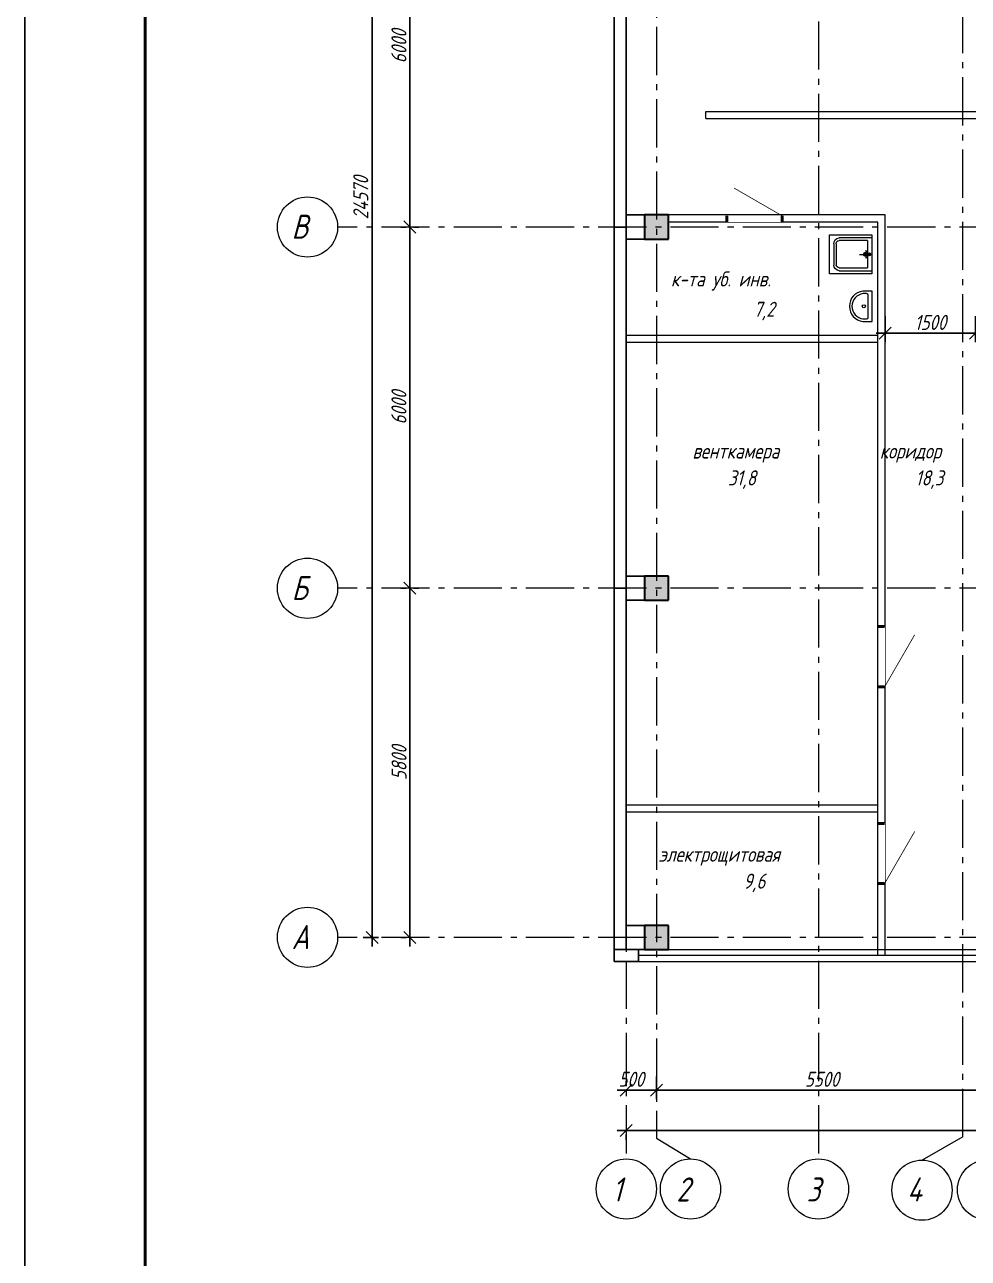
# Model space of a CAD drawing. Header units: millimetres. Extents: x 5341 to 134645, y 2795 to 129189.
# Drawn here: x 5341 to 21012, y 88831 to 109321 of the extents above; entities that cross this region are included whole.
import ezdxf

# ---------------------------------------------------------------- set-up
doc = ezdxf.new("R2010")
doc.units = ezdxf.units.MM
doc.linetypes.add('GOST2.303 6', pattern=[12, 8, -1.5, 1, -1.5])
doc.layers.get('Defpoints').update_dxf_attribs({"color": 1})
doc.layers.add('osi', color=1, linetype='GOST2.303 6', lineweight=15, plot=False)
doc.layers.add('razm', color=5, linetype='Continuous', lineweight=15, plot=False)
for name, color, linetype, lineweight in [('peregorodki', 7, 'Continuous', 20), ('АР_ДвериЗаполнение', 214, 'Continuous', 50), ('АР_Маскировка', 255, 'Continuous', 0), ('АР_ОкнаЗаполнение', 130, 'Continuous', 20), ('АР_Рамка', 7, 'Continuous', 30), ('АР_Сантех', 92, 'Continuous', 5), ('АР_Текст', 165, 'Continuous', 25), ('Колонны', 244, 'Continuous', 35), ('Сантех', 3, 'Continuous', 5), ('Стены', 170, 'Continuous', 30)]:
    doc.layers.add(name, color=color, linetype=linetype, lineweight=lineweight)
doc.styles.add('GOST 2.304', font='CS_Gost2304.shx', dxfattribs={"oblique": 15})
doc.styles.add('SPDS', font='SPDS.shx')
doc.styles.add('style2', font='CS_Gost2304.shx', dxfattribs={"oblique": 15})
doc.dimstyles.new('SPDS$0', dxfattribs={"dimscale": 100, "dimtxt": 2.5, "dimasz": 2, "dimexe": 1.5, "dimexo": 0.625, "dimgap": 0.5, "dimtad": 1, "dimdec": 0, "dimrnd": 0.001, "dimtxsty": 'SPDS', "dimblk": 'ARCHTICK', "dimcen": 2.5, "dimdle": 1.5, "dimadec": 0, "dimazin": 2, "dimtfac": 1, "dimtdec": 0, "dimtmove": 1, "dimatfit": 3, "dimfxl": 8, "dimtolj": 1, "dimtzin": 0, "dimarcsym": 0})

# ---------------------------------------------------------------- blocks, each defined once
blk = doc.blocks.new('*U10')
at = {"color": 7, "linetype": 'ByBlock', "true_color": 0xffffff}
blk.add_wipeout([(-920, -105), (0, -105), (0, 5), (-920, 5)], dxfattribs=at).dxf.layer = 'АР_Маскировка'
at = {"linetype": 'ByBlock', "lineweight": 50}
for p, q in [((-920, 0), (-920, -100)), ((0, 0), (0, -100))]:
    blk.add_line(p, q, dxfattribs=at)
at = {"layer": 'АР_ДвериЗаполнение', "lineweight": 13}
blk.add_lwpolyline([(0, 0, 12.3, 12.3, 0), (-797, 460, 0, 0, 0.145691), (-920, 6, 0, 0, 1.462159)], format="xyseb", dxfattribs=at)
blk = doc.blocks.new('*U11')
at = {"color": 7, "linetype": 'ByBlock', "true_color": 0xffffff}
blk.add_wipeout([(1000, -105), (0, -105), (0, 5), (1000, 5)], dxfattribs=at).dxf.layer = 'АР_Маскировка'
at = {"linetype": 'ByBlock', "lineweight": 50}
for p, q in [((0, 0), (0, -100)), ((1000, 0), (1000, -100))]:
    blk.add_line(p, q, dxfattribs=at)
at = {"layer": 'АР_ДвериЗаполнение', "lineweight": 13}
blk.add_lwpolyline([(0, 0, 13.3, 13.3, 0), (866, 500, 0, 0, -0.145691), (1000, 7, 0, 0, -1.462159)], format="xyseb", dxfattribs=at)
blk = doc.blocks.new('_Oblique')
at = {"color": 0, "linetype": 'ByBlock', "lineweight": -2}
blk.add_line((-0.5, -0.5), (0.5, 0.5), dxfattribs=at)
blk = doc.blocks.new('*D53')
at = {"layer": 'Defpoints', "color": 0, "ltscale": 100, "transparency": 16777216}
for p in [(19632, 104542), (21132, 104542), (19632, 104195)]:
    blk.add_point(p, dxfattribs=at)
at = {"layer": 'razm', "color": 0, "lineweight": -2, "ltscale": 100, "transparency": 16777216}
blk.add_line((19632, 104480), (19632, 104045), dxfattribs=at)
at = {"layer": 'razm', "color": 0, "linetype": 'ByBlock', "lineweight": -2, "ltscale": 100, "transparency": 16777216}
blk.add_line((21132, 104480), (21132, 104045), dxfattribs=at)
at = {"layer": 'razm', "color": 5, "lineweight": -2, "ltscale": 100, "transparency": 16777216}
blk.add_line((21282, 104195), (19482, 104195), dxfattribs=at)
at = {"layer": 'razm', "color": 5, "lineweight": -2, "ltscale": 100, "transparency": 16777216, "xscale": 200, "yscale": 200, "zscale": 200, "rotation": 180}
blk.add_blockref('_Oblique', (19632, 104195), dxfattribs=at)
at = {"layer": 'razm', "color": 5, "lineweight": -2, "ltscale": 100, "transparency": 16777216, "xscale": 200, "yscale": 200, "zscale": 200}
blk.add_blockref('_Oblique', (21132, 104195), dxfattribs=at)
at = {"layer": 'razm', "color": 5, "ltscale": 100, "transparency": 16777216, "insert": (20382, 104375), "char_height": 250, "attachment_point": 5, "style": 'style2'}
blk.add_mtext('\\A1;{\\Q15;1500}', dxfattribs=at)
blk = doc.blocks.new('*U18')
at = {"lineweight": 5}
for p, q in [((-172, 630), (178, 630)), ((-272, 0), (-272, 540)), ((-228, 70), (-228, 540)), ((-172, 590), (177, 590)), ((222, 540), (222, 70)), ((272, 540), (272, 0)), ((-228, 70), (222, 70)), ((0, 35), (-65, 100)), ((-48, 95), (-60, 83)), ((0, 200), (0, 0)), ((0, 35), (65, 100)), ((64, 85), (52, 97))]:
    blk.add_line(p, q, dxfattribs=at)
blk.add_lwpolyline([(-322, 700), (-322, 0), (322, 0), (322, 700)], close=True, dxfattribs=at)
for centre, radius in [((0, 109), 30), ((0, 109), 20), ((0, 35), 20)]:
    blk.add_circle(centre, radius, dxfattribs=at)
for centre, radius, start, end in [((-174, 532), 98.4, 88.8814, 175.093), ((175, 532), 98.3, 4.838, 88.2494), ((-177, 540), 50.4, 84.7047, 179.8273), ((172, 540), 50.5, 0.2404, 83.7507)]:
    blk.add_arc(centre, radius, start, end, dxfattribs=at)
blk = doc.blocks.new('UM4')
at = {"layer": 'Сантех'}
for p, q in [((0, 3), (0, -3)), ((1.85, 3), (0, 3)), ((1.81762, 2.5), (1.1, 2.5)), ((0.8, 2.2), (0.8, -2.2)), ((0, -3), (1.85, -3)), ((1.1, -2.5), (1.81762, -2.5))]:
    blk.add_line(p, q, dxfattribs=at)
blk.add_circle((1.65, 0), 0.3, dxfattribs=at)
for centre, radius, start, end in [((1.1, 2.2), 0.3, 90, 180), ((1.47689, 0), 2.52311, 277.0894705, 82.9105295), ((1.47689, 0), 3.02311, 277.0894726, 82.9105274), ((1.1, -2.2), 0.3, 180, 270)]:
    blk.add_arc(centre, radius, start, end, dxfattribs=at)
blk = doc.blocks.new('*D74')
at = {"layer": 'Defpoints', "color": 0, "ltscale": 100, "transparency": 16777216}
for p in [(11215, 118730), (11113, 94160), (11282, 94160)]:
    blk.add_point(p, dxfattribs=at)
at = {"layer": 'razm', "color": 5, "lineweight": -2, "ltscale": 100, "transparency": 16777216}
blk.add_line((11113, 118880), (11113, 94010), dxfattribs=at)
at = {"layer": 'razm', "color": 0, "linetype": 'ByBlock', "lineweight": -2, "ltscale": 100, "transparency": 16777216}
blk.add_line((11153, 118730), (10963, 118730), dxfattribs=at)
at = {"layer": 'razm', "color": 0, "lineweight": -2, "ltscale": 100, "transparency": 16777216}
blk.add_line((11219, 94160), (10963, 94160), dxfattribs=at)
at = {"layer": 'razm', "color": 5, "lineweight": -2, "ltscale": 100, "transparency": 16777216, "xscale": 200, "yscale": 200, "zscale": 200}
for p, rotation in [((11113, 118730), 90), ((11113, 94160), 270)]:
    blk.add_blockref('_Oblique', p, dxfattribs=dict(at, rotation=rotation))
at = {"layer": 'razm', "color": 5, "ltscale": 100, "transparency": 16777216, "insert": (10923, 106445), "char_height": 250, "attachment_point": 5, "rotation": 90, "style": 'style2'}
blk.add_mtext('\\A1;24570', dxfattribs=at)
blk = doc.blocks.new('*D78')
at = {"layer": 'Defpoints', "color": 0, "ltscale": 100, "transparency": 16777216}
for p in [(11738, 111960), (11738, 105960), (11738, 105960)]:
    blk.add_point(p, dxfattribs=at)
at = {"layer": 'razm', "color": 5, "lineweight": -2, "ltscale": 100, "transparency": 16777216}
blk.add_line((11738, 112110), (11738, 105810), dxfattribs=at)
at = {"layer": 'razm', "color": 0, "linetype": 'ByBlock', "lineweight": -2, "ltscale": 100, "transparency": 16777216}
blk.add_line((11801, 111960), (11888, 111960), dxfattribs=at)
at = {"layer": 'razm', "color": 0, "lineweight": -2, "ltscale": 100, "transparency": 16777216}
blk.add_line((11676, 105960), (11588, 105960), dxfattribs=at)
at = {"layer": 'razm', "color": 5, "lineweight": -2, "ltscale": 100, "transparency": 16777216, "xscale": 200, "yscale": 200, "zscale": 200}
for p, rotation in [((11738, 111960), 90), ((11738, 105960), 270)]:
    blk.add_blockref('_Oblique', p, dxfattribs=dict(at, rotation=rotation))
at = {"layer": 'razm', "color": 5, "ltscale": 100, "transparency": 16777216, "insert": (11556, 108960), "char_height": 250, "attachment_point": 5, "rotation": 90, "style": 'style2'}
blk.add_mtext('\\A1;6000', dxfattribs=at)
blk = doc.blocks.new('*D79')
at = {"layer": 'Defpoints', "color": 0, "ltscale": 100, "transparency": 16777216}
for p in [(11738, 105960), (11738, 99960), (11738, 99960)]:
    blk.add_point(p, dxfattribs=at)
at = {"layer": 'razm', "color": 5, "lineweight": -2, "ltscale": 100, "transparency": 16777216}
blk.add_line((11738, 106110), (11738, 99810), dxfattribs=at)
at = {"layer": 'razm', "color": 0, "linetype": 'ByBlock', "lineweight": -2, "ltscale": 100, "transparency": 16777216}
blk.add_line((11801, 105960), (11888, 105960), dxfattribs=at)
at = {"layer": 'razm', "color": 0, "lineweight": -2, "ltscale": 100, "transparency": 16777216}
blk.add_line((11676, 99960), (11588, 99960), dxfattribs=at)
at = {"layer": 'razm', "color": 5, "lineweight": -2, "ltscale": 100, "transparency": 16777216, "xscale": 200, "yscale": 200, "zscale": 200}
for p, rotation in [((11738, 105960), 90), ((11738, 99960), 270)]:
    blk.add_blockref('_Oblique', p, dxfattribs=dict(at, rotation=rotation))
at = {"layer": 'razm', "color": 5, "ltscale": 100, "transparency": 16777216, "insert": (11556, 102960), "char_height": 250, "attachment_point": 5, "rotation": 90, "style": 'style2'}
blk.add_mtext('\\A1;6000', dxfattribs=at)
blk = doc.blocks.new('*D80')
at = {"layer": 'Defpoints', "color": 0, "ltscale": 100, "transparency": 16777216}
for p in [(11738, 99960), (11739, 94160), (11739, 94160)]:
    blk.add_point(p, dxfattribs=at)
at = {"layer": 'razm', "color": 5, "lineweight": -2, "ltscale": 100, "transparency": 16777216}
blk.add_line((11739, 100110), (11739, 94010), dxfattribs=at)
at = {"layer": 'razm', "color": 0, "linetype": 'ByBlock', "lineweight": -2, "ltscale": 100, "transparency": 16777216}
blk.add_line((11801, 99960), (11889, 99960), dxfattribs=at)
at = {"layer": 'razm', "color": 0, "lineweight": -2, "ltscale": 100, "transparency": 16777216}
blk.add_line((11677, 94160), (11589, 94160), dxfattribs=at)
at = {"layer": 'razm', "color": 5, "lineweight": -2, "ltscale": 100, "transparency": 16777216, "xscale": 200, "yscale": 200, "zscale": 200}
for p, rotation in [((11739, 99960), 90), ((11739, 94160), 270)]:
    blk.add_blockref('_Oblique', p, dxfattribs=dict(at, rotation=rotation))
at = {"layer": 'razm', "color": 5, "ltscale": 100, "transparency": 16777216, "insert": (11559, 97060), "char_height": 250, "attachment_point": 5, "rotation": 90, "style": 'style2'}
blk.add_mtext('\\A1;5800', dxfattribs=at)
blk = doc.blocks.new('*D84')
at = {"layer": 'Defpoints', "color": 0, "ltscale": 100, "transparency": 16777216}
for p in [(15332, 90952), (57332, 90952), (57332, 90952)]:
    blk.add_point(p, dxfattribs=at)
at = {"layer": 'razm', "color": 0, "lineweight": -2, "ltscale": 100, "transparency": 16777216}
blk.add_line((57332, 91015), (57332, 91102), dxfattribs=at)
at = {"layer": 'razm', "color": 5, "lineweight": -2, "ltscale": 100, "transparency": 16777216}
blk.add_line((15182, 90952), (57482, 90952), dxfattribs=at)
at = {"layer": 'razm', "color": 0, "linetype": 'ByBlock', "lineweight": -2, "ltscale": 100, "transparency": 16777216}
blk.add_line((15332, 90890), (15332, 90802), dxfattribs=at)
at = {"layer": 'razm', "color": 5, "lineweight": -2, "ltscale": 100, "transparency": 16777216, "xscale": 200, "yscale": 200, "zscale": 200, "rotation": 180}
blk.add_blockref('_Oblique', (15332, 90952), dxfattribs=at)
at = {"layer": 'razm', "color": 5, "lineweight": -2, "ltscale": 100, "transparency": 16777216, "xscale": 200, "yscale": 200, "zscale": 200}
blk.add_blockref('_Oblique', (57332, 90952), dxfattribs=at)
at = {"layer": 'razm', "color": 5, "ltscale": 100, "transparency": 16777216, "insert": (36332, 91137), "char_height": 250, "attachment_point": 5, "style": 'style2'}
blk.add_mtext('\\A1;42000', dxfattribs=at)
blk = doc.blocks.new('*D70')
at = {"layer": 'Defpoints', "color": 0, "ltscale": 100, "transparency": 16777216}
for p in [(15832, 91915), (21332, 91915), (15832, 91625)]:
    blk.add_point(p, dxfattribs=at)
at = {"layer": 'peregorodki', "color": 5, "lineweight": -2, "ltscale": 100, "transparency": 16777216}
for p, q in [((15832, 91853), (15832, 91475)), ((21482, 91625), (15682, 91625))]:
    blk.add_line(p, q, dxfattribs=at)
at = {"layer": 'peregorodki', "color": 5, "linetype": 'ByBlock', "lineweight": -2, "ltscale": 100, "transparency": 16777216}
blk.add_line((21332, 91853), (21332, 91475), dxfattribs=at)
at = {"layer": 'peregorodki', "color": 5, "lineweight": -2, "ltscale": 100, "transparency": 16777216, "xscale": 200, "yscale": 200, "zscale": 200, "rotation": 180}
blk.add_blockref('_Oblique', (15832, 91625), dxfattribs=at)
at = {"layer": 'peregorodki', "color": 5, "lineweight": -2, "ltscale": 100, "transparency": 16777216, "xscale": 200, "yscale": 200, "zscale": 200}
blk.add_blockref('_Oblique', (21332, 91625), dxfattribs=at)
at = {"layer": 'peregorodki', "color": 5, "ltscale": 100, "transparency": 16777216, "insert": (18582, 91805), "char_height": 250, "attachment_point": 5, "style": 'style2'}
blk.add_mtext('\\A1;5500', dxfattribs=at)
blk = doc.blocks.new('*D71')
at = {"layer": 'Defpoints', "color": 0, "ltscale": 100, "transparency": 16777216}
for p in [(15832, 91915), (15332, 91625), (15332, 91625)]:
    blk.add_point(p, dxfattribs=at)
at = {"layer": 'peregorodki', "color": 5, "linetype": 'ByBlock', "lineweight": -2, "ltscale": 100, "transparency": 16777216}
blk.add_line((15832, 91853), (15832, 91475), dxfattribs=at)
at = {"layer": 'peregorodki', "color": 5, "lineweight": -2, "ltscale": 100, "transparency": 16777216}
for p, q in [((15982, 91625), (15182, 91625)), ((15332, 91688), (15332, 91775))]:
    blk.add_line(p, q, dxfattribs=at)
at = {"layer": 'peregorodki', "color": 5, "lineweight": -2, "ltscale": 100, "transparency": 16777216, "xscale": 200, "yscale": 200, "zscale": 200, "rotation": 180}
blk.add_blockref('_Oblique', (15332, 91625), dxfattribs=at)
at = {"layer": 'peregorodki', "color": 5, "lineweight": -2, "ltscale": 100, "transparency": 16777216, "xscale": 200, "yscale": 200, "zscale": 200}
blk.add_blockref('_Oblique', (15832, 91625), dxfattribs=at)
at = {"layer": 'peregorodki', "color": 5, "ltscale": 100, "transparency": 16777216, "insert": (15414, 91805), "char_height": 250, "attachment_point": 5, "style": 'style2'}
blk.add_mtext('\\A1;500', dxfattribs=at)

msp = doc.modelspace()

# ---------------------------------------------------------------- linework, layer by layer
at = {"layer": 'Defpoints', "ltscale": 100}
msp.add_line((5341.3, 129189), (5341.3, 52741), dxfattribs=at)
at = {"layer": 'osi', "ltscale": 100}
for p, q in [((15332.3, 121373.8), (15332.3, 90483)), ((18522.3, 121373.8), (18522.3, 90483)), ((20922.3, 90846.5), (20922.3, 120987)), ((15832.3, 112882.5), (15832.3, 90825)), ((58865.7, 99959.8), (10538.5, 99959.8)), ((58865.7, 94160.2), (10538.5, 94160.2)), ((15832.3, 90825), (16397.8, 90483)), ((20922.3, 90846.5), (20243.3, 90463))]:
    msp.add_line(p, q, dxfattribs=at)
at = {"layer": 'osi', "linetype": 'Continuous', "ltscale": 100}
for centre in [(10038.5, 105959.8), (10038.5, 99959.8), (10038.5, 94162.3), (15332.3, 89983), (16397.8, 89983), (18522.3, 89983), (20243.3, 89963), (21332.3, 89968)]:
    msp.add_circle(centre, 500, dxfattribs=at)
at = {"layer": 'peregorodki', "ltscale": 100}
for p, q in [((16652, 107879.8), (29545.8, 107879.8)), ((16652, 107759.8), (16652, 107879.8)), ((16652, 107759.8), (29545.8, 107759.8)), ((19632.3, 106159.8), (16032.3, 106159.8)), ((19632.3, 93859.8), (19632.3, 106159.8)), ((19512.3, 106039.8), (16032.3, 106039.8)), ((19512.3, 93859.8), (19512.3, 106039.8)), ((19512.3, 104159.8), (15332.3, 104159.8)), ((19512.3, 104039.8), (15332.3, 104039.8)), ((19512.3, 96359.8), (15332.3, 96359.8)), ((19512.3, 96239.8), (15332.3, 96239.8))]:
    msp.add_line(p, q, dxfattribs=at)
at = {"layer": 'АР_ОкнаЗаполнение', "ltscale": 100}
for p, q in [((15532.3, 93959.8), (21332.3, 93959.8)), ((57132.3, 93859.8), (15532.3, 93859.8)), ((15532.3, 93759.8), (21332.3, 93759.8))]:
    msp.add_line(p, q, dxfattribs=at)
at = {"layer": 'АР_Рамка'}
msp.add_line((5341.3, 68565.7), (5341.3, 127965.7), dxfattribs=at)
at = {"layer": 'АР_Рамка', "lineweight": 50}
msp.add_lwpolyline([(67841.3, 69065.7), (7341.3, 69065.7), (7341.3, 127465.7), (67841.3, 127465.7), (67841.3, 69065.7)], close=True, dxfattribs=at)
at = {"layer": 'Колонны', "color": 0}
for p, q in [((16032.3, 106159.8), (15632.3, 106159.8)), ((15632.3, 106159.8), (15632.3, 105759.8)), ((16032.3, 105759.8), (16032.3, 106159.8)), ((15632.3, 105759.8), (16032.3, 105759.8)), ((16032.3, 100159.8), (15632.3, 100159.8)), ((15632.3, 100159.8), (15632.3, 99759.8)), ((16032.3, 99759.8), (16032.3, 100159.8)), ((15632.3, 99759.8), (16032.3, 99759.8)), ((16032.3, 94359.8), (15632.3, 94359.8)), ((15632.3, 94359.8), (15632.3, 93959.8)), ((16032.3, 93959.8), (16032.3, 94359.8)), ((15632.3, 93959.8), (16032.3, 93959.8))]:
    msp.add_line(p, q, dxfattribs=at)
at = {"layer": 'Колонны', "ltscale": 100}
for points in [[(16032.3, 106159.8), (16032.3, 105759.8), (15632.3, 106159.8), (15632.3, 105759.8)], [(16032.3, 100159.8), (16032.3, 99759.8), (15632.3, 100159.8), (15632.3, 99759.8)], [(16032.3, 94359.8), (16032.3, 93959.8), (15632.3, 94359.8), (15632.3, 93959.8)]]:
    msp.add_solid(points, dxfattribs=at)
at = {"layer": 'Стены', "color": 0, "ltscale": 100}
for p, q in [((15132.3, 111959.8), (15132.3, 105959.8)), ((15332.3, 111959.8), (15332.3, 105959.8)), ((15632.3, 106159.8), (15332.3, 106159.8)), ((15132.3, 105959.8), (15132.3, 99959.8)), ((15332.3, 105959.8), (15132.3, 105959.8)), ((15332.3, 105959.8), (15332.3, 99959.8)), ((15632.3, 105759.8), (15332.3, 105759.8)), ((15632.3, 100159.8), (15332.3, 100159.8)), ((15132.3, 99959.8), (15132.3, 93959.8)), ((15332.3, 99959.8), (15132.3, 99959.8)), ((15332.3, 99959.8), (15332.3, 93959.8)), ((15632.3, 99759.8), (15332.3, 99759.8)), ((15632.3, 94359.8), (15332.3, 94359.8)), ((15132.3, 93959.8), (15132.3, 93759.8)), ((15532.3, 93959.8), (15132.3, 93959.8)), ((15632.3, 93959.8), (15332.3, 93959.8)), ((15532.3, 93959.8), (15532.3, 93759.8)), ((15532.3, 93759.8), (15132.3, 93759.8))]:
    msp.add_line(p, q, dxfattribs=at)

# ---------------------------------------------------------------- block references
at = {"layer": 'АР_Сантех', "ltscale": 3, "xscale": -1, "rotation": 90}
msp.add_blockref('*U18', (19407.3, 105506), dxfattribs=at)
at = {"layer": 'АР_Сантех', "lineweight": 30, "xscale": 84, "yscale": 84, "zscale": 84, "rotation": 180}
msp.add_blockref('UM4', (19415.7, 104643.8), dxfattribs=at)

# ---------------------------------------------------------------- texts
at = {"layer": 'osi', "color": 7, "lineweight": 25, "style": 'GOST 2.304', "oblique": 15}
for s, p in [('В', (9774.5, 105764.6)), ('Б', (9774.5, 99764.6)), ('А', (9774.5, 93967.1)), ('1', (15099.2, 89774.9)), ('2', (16164.7, 89774.9)), ('3', (18327.2, 89774.9)), ('4', (19995.2, 89774.9))]:
    msp.add_text(s, height=400, dxfattribs=at).set_placement(p)
at = {"layer": 'АР_Текст', "lineweight": 25, "style": 'GOST 2.304', "oblique": 15}
for s, p in [('к-та уб. инв.', (16073.8, 104972.1)), ('7,2', (17446.1, 104468.6)), ('венткамера', (16430.1, 102114.6)), ('коридор', (19542.1, 102114.6)), ('31,8', (17021.6, 101668.1)), ('18,3', (20133.6, 101668.1)), ('электрощитовая', (15870.6, 95418.1)), ('9,6', (17277.1, 94970.6))]:
    msp.add_text(s, height=250, dxfattribs=at).set_placement(p)

# ---------------------------------------------------------------- dimensions: what is measured, and where the dimension line sits
at = {"layer": 'peregorodki', "ltscale": 100}
dim = msp.add_linear_dim(base=(15332.3, 91625), p1=(15832.3, 91915), p2=(15332.3, 91625), dimstyle='SPDS$0', override={"dimscale": 100, "dimtxsty": 'style2', "dimblk": 'Oblique', "dimclrd": 5, "dimclre": 5, "dimclrt": 5}, dxfattribs=at)
dim.commit()
dim.dimension.update_dxf_attribs({"geometry": '*D71', "text_midpoint": (15414.5, 91625), "dimtype": 128})
dim = msp.add_linear_dim(base=(15832.3, 91625), p1=(21332.3, 91915), p2=(15832.3, 91915), dimstyle='SPDS$0', override={"dimscale": 100, "dimtxsty": 'style2', "dimblk": 'Oblique', "dimclrd": 5, "dimclre": 5, "dimclrt": 5}, dxfattribs=at)
dim.commit()
dim.dimension.update_dxf_attribs({"geometry": '*D70', "text_midpoint": (18582.3, 91805.2)})
at = {"layer": 'razm', "ltscale": 100}
for base, p1, p2, picture, middle in [((11113.3, 94160.2), (11215.3, 118729.8), (11281.5, 94160.2), '*D74', (10923.5, 106445)), ((11738.5, 105959.8), (11738.5, 111959.8), (11738.5, 105959.8), '*D78', (11556.3, 108959.8)), ((11738.5, 99959.8), (11738.5, 105959.8), (11738.5, 99959.8), '*D79', (11556.3, 102959.8)), ((11739.5, 94160.2), (11738.5, 99959.8), (11739.5, 94160.2), '*D80', (11559.3, 97060))]:
    dim = msp.add_linear_dim(base=base, p1=p1, p2=p2, angle=270, dimstyle='SPDS$0', override={"dimscale": 100, "dimtxsty": 'style2', "dimblk": 'Oblique', "dimclrd": 5, "dimclrt": 5}, dxfattribs=at)
    dim.commit()
    dim.dimension.update_dxf_attribs({"geometry": picture, "text_midpoint": middle})
dim = msp.add_linear_dim(base=(19632.3, 104194.5), p1=(21132.3, 104542), p2=(19632.3, 104542), angle=180, text='{\\Q15;<>}', dimstyle='SPDS$0', override={"dimscale": 100, "dimtxsty": 'style2', "dimblk": 'Oblique', "dimclrd": 5, "dimclrt": 5}, dxfattribs=at)
dim.commit()
dim.dimension.update_dxf_attribs({"geometry": '*D53', "text_midpoint": (20382.3, 104374.7)})
dim = msp.add_linear_dim(base=(57332.3, 90952), p1=(15332.3, 90952), p2=(57332.3, 90952), dimstyle='SPDS$0', override={"dimscale": 100, "dimtxsty": 'style2', "dimblk": 'Oblique', "dimclrd": 5, "dimclrt": 5}, dxfattribs=at)
dim.commit()
dim.dimension.update_dxf_attribs({"geometry": '*D84', "text_midpoint": (36332.3, 91136.7)})

# ---------------------------------------------------------------- next in the draw order: block references
at = {"layer": 'АР_ДвериЗаполнение', "ltscale": 100}
msp.add_blockref('*U10', (17919.7, 106146.5), dxfattribs=at)
at = {"layer": 'АР_ДвериЗаполнение', "ltscale": 100, "xscale": -1, "rotation": 270}
for p in [(19622.3, 98323), (19622.3, 95055.5)]:
    msp.add_blockref('*U11', p, dxfattribs=at)

# ---------------------------------------------------------------- next in the draw order: linework, layer by layer
at = {"layer": 'osi', "ltscale": 100}
msp.add_line((58865.7, 105959.8), (10538.5, 105959.8), dxfattribs=at)

doc.saveas('drawing.dxf')
